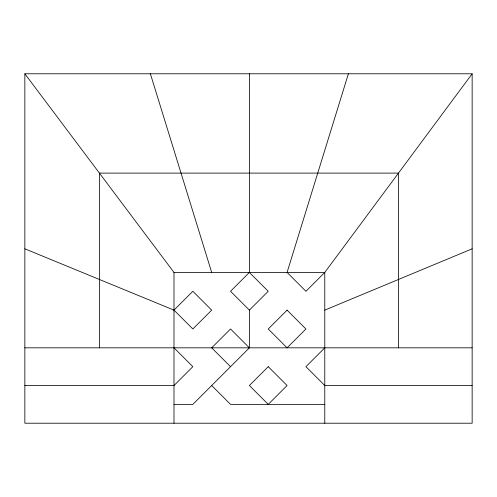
<?xml version="1.0" encoding="UTF-8"?>
<svg xmlns="http://www.w3.org/2000/svg" width="497" height="497" viewBox="0 0 497 497"><rect width="100%" height="100%" fill="white"/><g stroke="black" fill="none" stroke-linecap="round" stroke-linejoin="round"><path stroke-width="0.75" d="M348.391 73.786L287.08 272.431L305.928 291.279L324.777 272.431L472.15 73.786L24.85 73.786L24.85 423.214L472.15 423.214L472.15 73.786M173.993 310.128L192.842 291.279L211.691 310.128L192.842 328.977L173.993 310.128L24.85 248.817M249.382 73.786L249.382 272.431L230.533 291.279L249.382 310.128L249.382 347.825L192.842 404.365L173.993 404.365M249.382 310.128L268.231 291.279L249.382 272.431M324.777 347.825L305.928 366.668L324.777 385.517L472.15 385.517M324.777 310.128L472.15 248.817M24.85 73.786L173.993 272.431L324.777 272.431L324.777 423.214M24.85 347.825L472.15 347.825M24.85 385.517L173.993 385.517L192.842 366.668L173.993 347.825M324.777 404.365L230.533 404.365L211.691 385.517M249.382 347.825L230.533 328.977L211.691 347.825L230.533 366.668M150.38 73.786L211.691 272.431M398.464 347.825L398.464 173.105L99.419 173.105L99.419 347.825M173.993 272.431L173.993 423.214M287.08 310.128L268.231 328.977L287.08 347.825L305.928 328.977L287.08 310.128M268.231 366.668L249.382 385.517L268.231 404.365L287.08 385.517L268.231 366.668"/></g></svg>
